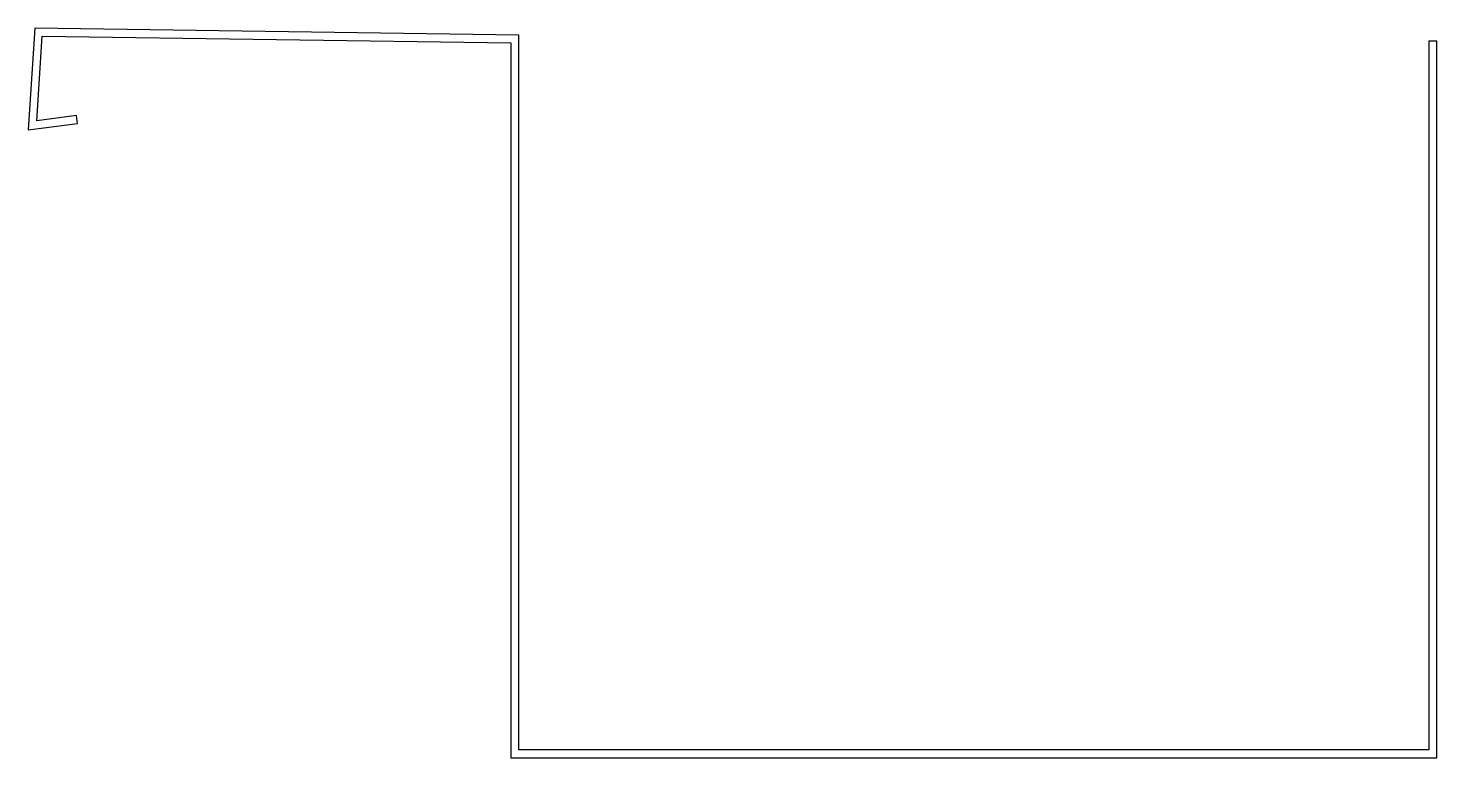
# Model space of a CAD drawing. Extents: x 7491 to 7848, y 13303 to 13488.
import ezdxf

# ---------------------------------------------------------------- set-up
doc = ezdxf.new("R2010")
doc.units = 0
doc.layers.get('0').update_dxf_attribs({"linetype": 'CONTINUOUS'})

msp = doc.modelspace()

# ---------------------------------------------------------------- linework, layer by layer
at = {"linetype": 'CONTINUOUS'}
for p, q in [((7492.24, 13487.89), (7490.52, 13462.07)), ((7615.07, 13486.15), (7492.24, 13487.89)), ((7492.68, 13464.37), (7494.11, 13485.86)), ((7494.11, 13485.86), (7613.07, 13484.18)), ((7613.07, 13484.18), (7613.07, 13302.62)), ((7615.07, 13304.62), (7615.07, 13486.15)), ((7848.07, 13484.62), (7846.07, 13484.62)), ((7846.07, 13484.62), (7846.07, 13304.62)), ((7848.07, 13302.62), (7848.07, 13484.62)), ((7502.81, 13465.7), (7492.68, 13464.37)), ((7503.07, 13463.72), (7502.81, 13465.7)), ((7490.52, 13462.07), (7503.07, 13463.72)), ((7846.07, 13304.62), (7615.07, 13304.62)), ((7613.07, 13302.62), (7848.07, 13302.62))]:
    msp.add_line(p, q, dxfattribs=at)

doc.saveas('drawing.dxf')
